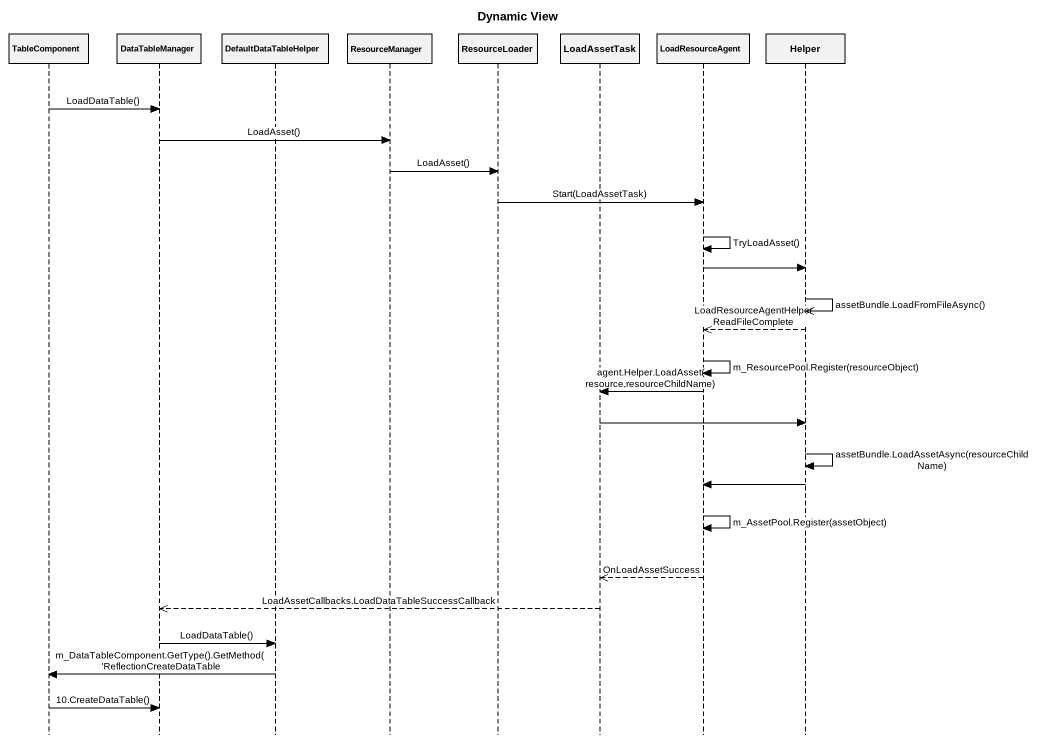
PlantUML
@startuml
title Dynamic View
hide footbox
participant TableComponent
participant DataTableManager
participant DefaultDataTableHelper
participant ResourceManager
participant ResourceLoader
participant LoadAssetTask
participant LoadResourceAgent
participant Helper

TableComponent -> DataTableManager : LoadDataTable()
DataTableManager -> ResourceManager : LoadAsset()
ResourceManager -> ResourceLoader : LoadAsset()
ResourceLoader -> LoadResourceAgent : Start(LoadAssetTask)
LoadResourceAgent -> LoadResourceAgent : TryLoadAsset()
LoadResourceAgent -> Helper
Helper ->> Helper : assetBundle.LoadFromFileAsync()
Helper -->> LoadResourceAgent : LoadResourceAgentHelperReadFileComplete
LoadResourceAgent -> LoadResourceAgent : m_ResourcePool.Register(resourceObject)
LoadResourceAgent -> LoadAssetTask : agent.Helper.LoadAsset(resource,resourceChildName)
LoadAssetTask -> Helper
Helper -> Helper : assetBundle.LoadAssetAsync(resourceChildName)
Helper -> LoadResourceAgent
LoadResourceAgent -> LoadResourceAgent : m_AssetPool.Register(assetObject)
LoadResourceAgent -->> LoadAssetTask : OnLoadAssetSuccess
LoadAssetTask -->> DataTableManager : LoadAssetCallbacks.LoadDataTableSuccessCallback
DataTableManager -> DefaultDataTableHelper : LoadDataTable()
DefaultDataTableHelper -> TableComponent : m_DataTableComponent.GetType().GetMethod('ReflectionCreateDataTable
TableComponent -> DataTableManager : 10.CreateDataTable()
@enduml
